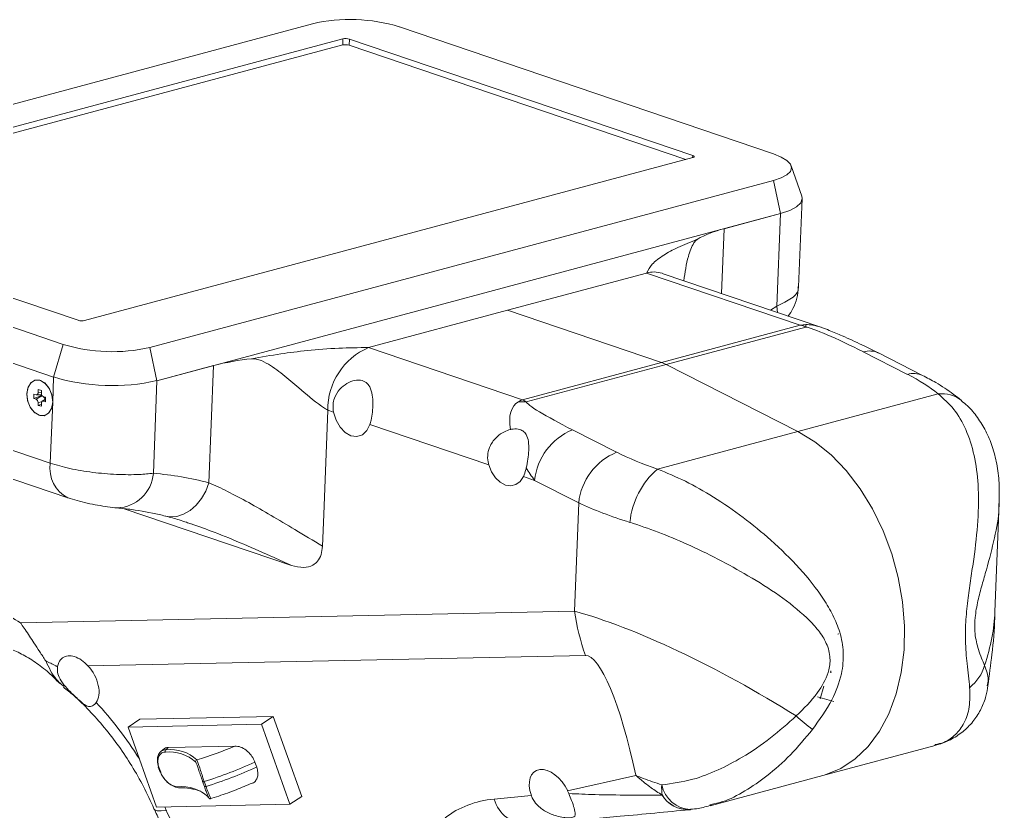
# Paper-space layout 'Лист2' of a CAD drawing. Header units: millimetres. Extents: x 17 to 391, y 20 to 263.
# Drawn here: x 271.5 to 378.7, y 161.3 to 247.9 of the extents above; entities that cross this region are included whole.
import ezdxf

# ---------------------------------------------------------------- set-up
doc = ezdxf.new("R2010")
doc.units = ezdxf.units.MM

psp = doc.layouts.new('Лист2')

# ---------------------------------------------------------------- linework, layer by layer
at = {"color": 7, "linetype": 'Continuous', "lineweight": 15}
for p, q in [((303.55, 247.43), (235.32, 229.15)), ((354.01, 233.2), (313.06, 247.1)), ((306.89, 245.79), (240.35, 227.96)), ((306.86, 245.12), (306.89, 245.79)), ((307.59, 245.76), (307.57, 245.1)), ((345.16, 233.02), (307.59, 245.76)), ((241.08, 227.5), (306.86, 245.12)), ((307.57, 245.1), (344.4, 232.6)), ((278.62, 214.97), (345.16, 232.8)), ((357.08, 228.57), (355.94, 231.9)), ((285.77, 212.03), (354.01, 230.31)), ((354.01, 230.31), (354.78, 226.68)), ((240.35, 227.75), (277.91, 215)), ((356.75, 218.65), (357.12, 228.28)), ((235.31, 226.27), (276.26, 212.37)), ((286.54, 208.4), (354.78, 226.68)), ((348.59, 225.02), (354.78, 226.68)), ((354.78, 226.68), (354.38, 216.55)), ((234.28, 222.69), (275.23, 208.8)), ((324.9, 216.1), (340.1, 220.17)), ((356.93, 214.46), (340.1, 220.17)), ((359.18, 214.25), (341.8, 220.14)), ((309.69, 212.03), (324.89, 216.1)), ((341.73, 210.39), (324.89, 216.1)), ((341.73, 210.39), (356.93, 214.46)), ((357.53, 214.27), (342.24, 210.17)), ((276.26, 212.37), (275.23, 208.8)), ((285.77, 212.03), (286.54, 208.4)), ((326.52, 206.31), (309.69, 212.03)), ((368.65, 209.09), (363.82, 211.55)), ((370.3, 208.97), (365.47, 211.43)), ((341.73, 210.39), (326.52, 206.31)), ((326.95, 206.07), (342.24, 210.17)), ((356.66, 202.84), (342.24, 210.17)), ((235.84, 209.48), (276.8, 195.58)), ((286.54, 208.4), (292.73, 210.05)), ((292.73, 210.05), (292.23, 197.24)), ((275.23, 208.8), (275.13, 206.04)), ((286.54, 208.4), (286.15, 198.27)), ((252.13, 207.09), (274.87, 199.37)), ((273.33, 206.86), (273.08, 206.93)), ((273.08, 206.93), (273.08, 206.44)), ((273.89, 207.33), (273.54, 207.43)), ((273.54, 207.43), (273.54, 207.09)), ((273.89, 207), (273.89, 207.33)), ((356.66, 202.84), (372, 206.96)), ((273.85, 206.76), (273.08, 206.44)), ((273.08, 206.44), (273.33, 206.38)), ((273.96, 206.73), (273.33, 206.38)), ((273.36, 206.85), (273.92, 206.84)), ((273.54, 206.03), (273.54, 205.69)), ((273.89, 205.84), (273.54, 205.69)), ((273.85, 206.84), (273.85, 206.76)), ((273.85, 206.76), (273.96, 206.73)), ((273.89, 205.6), (273.89, 205.94)), ((273.96, 206.73), (273.99, 206.72)), ((274.35, 206.38), (273.99, 206.15)), ((274.35, 206.58), (274.1, 206.65)), ((274.1, 206.17), (274.35, 206.1)), ((274.35, 206.1), (274.35, 206.58)), ((275.13, 206.04), (274.87, 199.37)), ((273.54, 205.69), (273.89, 205.6)), ((305.23, 205.18), (304.78, 193.75)), ((305.23, 205.18), (305.85, 204.96)), ((309.84, 203.61), (322.84, 199.2)), ((336.83, 200.57), (332, 203.02)), ((356.66, 202.84), (341.31, 198.73)), ((326.63, 197.91), (327.85, 197.5)), ((327.85, 197.5), (332.68, 195.04)), ((282.96, 194.4), (301.27, 188.19)), ((332.22, 183.18), (332.68, 195.04)), ((378.23, 183.12), (378.7, 195.05)), ((304.78, 193.75), (304.65, 190.3)), ((332.22, 183.18), (271.61, 181.92)), ((361.14, 180.72), (361.03, 180.69)), ((278.98, 177.21), (333.42, 178.35)), ((275.6, 177.14), (275.66, 177.14)), ((360.23, 176.49), (360.28, 176.66)), ((360.34, 176.52), (360.23, 176.49)), ((359.5, 175), (359.1, 173.62)), ((358.8, 173.81), (360.61, 173.32)), ((299.27, 171.68), (284.68, 171.38)), ((297.98, 170.82), (299.27, 171.68)), ((302.38, 162.93), (299.27, 171.68)), ((283.38, 170.52), (284.68, 171.38)), ((297.98, 170.82), (283.38, 170.52)), ((283.38, 170.52), (286.49, 161.77)), ((301.08, 162.07), (297.98, 170.82)), ((287.8, 168.29), (295.07, 168.44)), ((359.38, 165.21), (371.7, 168.51)), ((287.22, 168.07), (286.92, 167.79)), ((297.45, 166.13), (297.26, 166.67)), ((286.69, 166.14), (286.88, 165.6)), ((286.76, 166.12), (286.95, 165.58)), ((338.93, 165.23), (331.47, 163.54)), ((347.05, 161.91), (359.38, 165.21)), ((291.54, 164.55), (291.54, 164.56)), ((291.54, 164.55), (291.73, 164.01)), ((291.72, 164.56), (291.91, 164.02)), ((327.5, 163.02), (323.43, 162.64)), ((331.61, 163.24), (331.47, 163.54)), ((341.81, 163.08), (341.81, 163.08)), ((286.49, 161.77), (301.08, 162.07)), ((301.08, 162.07), (302.38, 162.93)), ((347.02, 162), (347.17, 162.04)), ((344.79, 161.49), (344.81, 161.49))]:
    psp.add_line(p, q, dxfattribs=at)
at = {"color": 8, "linetype": 'Continuous', "lineweight": 15}
for p, q in [((345.15, 232.8), (345.16, 233.02)), ((348.59, 225.02), (348.31, 217.93)), ((353.68, 216.11), (354.38, 216.55)), ((354.38, 216.55), (354.45, 215.85)), ((273.89, 207.15), (273.54, 207.09)), ((273.94, 206.1), (273.54, 206.03)), ((274.35, 206.31), (274.1, 206.17))]:
    psp.add_line(p, q, dxfattribs=at)
at = {"color": 7, "linetype": 'Continuous', "lineweight": 15, "flags": 128}
for points in [[(345.16, 233.02), (345.22, 232.99), (345.27, 232.96), (345.3, 232.93), (345.31, 232.9), (345.3, 232.87), (345.27, 232.85), (345.22, 232.82), (345.16, 232.8)], [(354.01, 230.31), (354.84, 230.59), (355.46, 230.92), (355.85, 231.29), (355.98, 231.69), (355.85, 232.09), (355.47, 232.49), (354.85, 232.86), (354.01, 233.2)], [(354.78, 226.68), (355.77, 227.01), (356.51, 227.4), (356.97, 227.84), (357.12, 228.31), (357.08, 228.57)], [(354.78, 226.68), (355.77, 227.01), (356.51, 227.4), (356.97, 227.84), (357.12, 228.31), (357.08, 228.57)], [(275.13, 206.04), (274.99, 205.34), (274.66, 204.83), (274.19, 204.57), (273.64, 204.61), (273.11, 204.94), (272.66, 205.51), (272.38, 206.23), (272.3, 206.99), (272.44, 207.69), (272.77, 208.2), (273.24, 208.46), (273.79, 208.42), (274.32, 208.09), (274.77, 207.52), (275.05, 206.8), (275.13, 206.04)], [(272.3, 206.89), (272.41, 206.13), (272.71, 205.42), (273.17, 204.88), (273.71, 204.59), (274.26, 204.59), (274.71, 204.88), (275.02, 205.43), (275.13, 206.14), (275.02, 206.9), (274.71, 207.61), (274.26, 208.15), (273.71, 208.44), (273.17, 208.44), (272.71, 208.14), (272.41, 207.6), (272.3, 206.89)], [(273.54, 207.09), (273.53, 207.04), (273.52, 206.99), (273.5, 206.94), (273.48, 206.9), (273.44, 206.88), (273.41, 206.86), (273.37, 206.85), (273.33, 206.86)], [(273.89, 205.94), (273.9, 205.99), (273.91, 206.04), (273.93, 206.09), (273.95, 206.12), (273.99, 206.15), (274.02, 206.17), (274.06, 206.17), (274.1, 206.17)], [(309.84, 203.61), (309.51, 202.94), (309.02, 202.49), (308.42, 202.3), (307.77, 202.38), (307.14, 202.73), (306.57, 203.32), (306.13, 204.09), (305.85, 204.96)], [(359.38, 165.21), (359.65, 165.28), (361.36, 165.99), (362.94, 167.03), (364.36, 168.4), (365.59, 170.06), (366.62, 171.98), (367.42, 174.14), (367.98, 176.48), (368.28, 178.97), (368.33, 181.56), (368.12, 184.21), (367.65, 186.86), (366.94, 189.47), (366, 191.99), (364.84, 194.37), (363.48, 196.58), (361.96, 198.56), (360.29, 200.28), (358.51, 201.72), (356.66, 202.84)], [(359.38, 165.21), (359.65, 165.28), (361.36, 165.99), (362.94, 167.03), (364.36, 168.4), (365.59, 170.06), (366.62, 171.98), (367.42, 174.14), (367.98, 176.48), (368.28, 178.97), (368.33, 181.56), (368.12, 184.21), (367.65, 186.86), (366.94, 189.47), (366, 191.99), (364.84, 194.37), (363.48, 196.58), (361.96, 198.56), (360.29, 200.28), (358.51, 201.72), (356.66, 202.84)], [(326.63, 197.91), (326.27, 197.38), (325.8, 197.03), (325.25, 196.9), (324.67, 196.98), (324.1, 197.29), (323.58, 197.79), (323.15, 198.44), (322.84, 199.2)], [(286.69, 166.14), (286.69, 166.15), (286.69, 166.16), (286.7, 166.17), (286.71, 166.18)]]:
    psp.add_lwpolyline(points, dxfattribs=at)
at = {"color": 8, "linetype": 'Continuous', "lineweight": 15, "flags": 128}
for points in [[(287.48, 193.59), (287.98, 193.51), (288.72, 193.56), (289.46, 193.79), (290.18, 194.21), (290.84, 194.78), (291.41, 195.5), (291.88, 196.33), (292.23, 197.24)], [(286.76, 166.12), (286.74, 166.12), (286.72, 166.12), (286.7, 166.13), (286.69, 166.14), (286.69, 166.14)], [(286.95, 165.58), (286.93, 165.58), (286.91, 165.58), (286.9, 165.59), (286.89, 165.59), (286.88, 165.6)], [(291.72, 164.56), (291.68, 164.55), (291.65, 164.54), (291.62, 164.54), (291.59, 164.54), (291.57, 164.54), (291.55, 164.54), (291.54, 164.55), (291.54, 164.55)], [(291.91, 164.02), (291.88, 164.01), (291.84, 164), (291.81, 164), (291.78, 163.99), (291.76, 164), (291.74, 164), (291.73, 164.01), (291.73, 164.01)], [(286.21, 161.59), (286.3, 161.48), (286.57, 161.37), (287, 161.34), (287.57, 161.39)]]:
    psp.add_lwpolyline(points, dxfattribs=at)
at = {"color": 7, "linetype": 'Continuous', "lineweight": 15}
for centre, radius, start, end in [((307.66, 229.16), 18.74, 73.2624, 102.6719), ((307.19, 244.43), 1.39, 73.2624, 102.6719), ((307.17, 243.76), 1.39, 73.2624, 102.6719), ((351.35, 213.7), 11.65, 103.7244, 119.3419), ((340.9, 217.42), 2.87, 71.6501, 106.2385), ((278.32, 216.33), 1.39, 253.2624, 282.6719), ((353.8, 214.4), 3.73, 357.8643, 1.8768), ((281.66, 230.31), 18.74, 253.2624, 282.6719), ((312.6, 205.25), 7.37, 113.2092, 180.5991), ((299.73, 182.92), 28.02, 95.7831, 104.4618), ((340.46, 206.69), 3.91, 62.9675, 71.1612), ((281.65, 230.14), 22.28, 253.2624, 282.6719), ((274.25, 206.98), 0.355, 176.6365, 246.4081), ((273.18, 206.05), 0.355, 356.6365, 66.4081), ((273.67, 206.19), 0.64, 13.5506, 46.2864), ((326.33, 200.69), 5.41, 83.4027, 92.5316), ((334.55, 196.79), 6.73, 112.2286, 173.9733), ((339.38, 194.34), 6.73, 112.2286, 173.9733), ((347.05, 192.05), 8.81, 130.6842, 174.4176), ((282.77, 159.84), 38.58, 75.8065, 84.9777), ((262.33, 167.36), 17.26, 57.5063, 74.5767), ((357.84, 186.96), 25.89, 188.4003, 199.4401), ((372.56, 178.59), 4.73, 307.8778, 343.6742), ((386.61, 206.06), 45.68, 228.7211, 231.6329), ((278.91, 206.22), 41.09, 286.9611, 293.1565), ((287.67, 167.85), 0.23, 127.2385, 201.2715), ((287.94, 163.66), 4.13, 46.6475, 96.742), ((293.65, 161.91), 8.66, 132.5118, 134.9783), ((288.02, 163.87), 4.19, 46.6475, 96.742), ((290.97, 166.73), 0.2, 109.7464, 198.1722), ((277.62, 209.86), 47.44, 287.2877, 294.4489), ((277.81, 209.32), 47.44, 287.2877, 294.4489), ((347.14, 163.87), 5.38, 176.5721, 188.3902), ((289.29, 159.87), 4.13, 46.6475, 96.742), ((288.94, 164.01), 0.14, 191.8271, 298.4485), ((289.03, 156.62), 7.26, 71.5005, 90.2337), ((344.33, 166.45), 5, 275.5386, 276.8473)]:
    psp.add_arc(centre, radius, start, end, dxfattribs=at)
at = {"color": 8, "linetype": 'Continuous', "lineweight": 15}
for centre, radius, start, end in [((364.49, 209.39), 2.26, 64.3321, 107.2124), ((369.32, 206.93), 2.26, 64.3611, 107.2113), ((372.43, 203.54), 3.44, 51.299, 97.0845), ((278.51, 198.84), 3.68, 171.7528, 242.3482), ((282.02, 198.62), 4.14, 272.107, 355.095), ((345.1, 164.89), 3.41, 191.8603, 267.0819), ((344.66, 164.8), 3.33, 211.0369, 272.467), ((344.66, 164.8), 3.32, 210.9881, 272.5229), ((327.14, 163.66), 3.84, 195.3909, 269.8415)]:
    psp.add_arc(centre, radius, start, end, dxfattribs=at)
at = {"color": 7, "linetype": 'Continuous', "lineweight": 15}
for centre, major_axis, ratio, start_param, end_param in [((356.71, 208.75), (2.64, 5.41), 0.774846, 0.395183, 0.517356), ((356.71, 208.75), (-2.32, 5.56), 0.78697, 5.628729, 5.750902), ((363.12, 211.36), (5.75, -2.88), 0.075778, 1.485547, 2.93417), ((354.51, 205.31), (19.89, -2.73), 0.381877, 0.551356, 0.833927), ((332.1, 198.63), (-6.26, 7.29), 0.420422, 6.206057, 6.899455), ((326.3, 200.6), (1.51, 5.82), 0.550738, 0.378746, 0.500919), ((326.3, 200.6), (-1.12, 5.91), 0.568062, 5.776404, 5.898577), ((332.71, 203.21), (5.75, -2.88), 0.075778, 3.178516, 4.627139), ((350.98, 204.36), (19.89, -2.73), 0.381877, 3.97552, 4.258091), ((332.1, 198.63), (-6.26, 7.29), 0.420422, 1.194811, 1.371495), ((350.36, 199.78), (24.9, -2.9), 0.366748, 3.96646, 4.249031), ((349.17, 169.03), (24.32, -13.95), 0.217027, 1.391636, 2.458163), ((336.22, 160.41), (-2.9, 17.93), 0.195308, 4.953352, 6.255773), ((271.15, 158.8), (-13.78, 21.72), 0.613511, 5.244362, 5.24723), ((277.91, 175.51), (-1.65, 2.61), 0.613511, 0.573988, 0.592646), ((277.91, 175.51), (-1.65, 2.61), 0.613511, 3.376177, 4.997692), ((329.57, 163.09), (-1.65, 2.61), 0.613511, 4.504496, 7.507997), ((332.58, 139.38), (-13.78, 21.72), 0.613511, 5.978615, 6.339943)]:
    psp.add_ellipse(centre, major_axis=major_axis, ratio=ratio, start_param=start_param, end_param=end_param, dxfattribs=at)
at = {"color": 8, "linetype": 'Continuous', "lineweight": 15}
for centre, major_axis, ratio, start_param, end_param in [((362.5, 206.78), (-6.26, 7.29), 0.420422, 5.660698, 5.96171), ((352.7, 169.98), (23.11, 20.86), 0.520886, 5.542914, 5.812947), ((271.15, 158.8), (-13.78, 21.72), 0.613511, 4.702479, 5.007646), ((271.15, 158.8), (-13.78, 21.72), 0.613511, 4.45295, 4.469801)]:
    psp.add_ellipse(centre, major_axis=major_axis, ratio=ratio, start_param=start_param, end_param=end_param, dxfattribs=at)
at = {"color": 7, "linetype": 'Continuous', "lineweight": 15}
for points, knots in [([(340.1, 220.17), (340.28, 220.5), (340.65, 221.18), (341.88, 222.11), (343.55, 223.02), (344.91, 223.56), (345.64, 223.86)], [0, 0, 0, 0, 0.235793, 0.494642, 0.728222, 1, 1, 1, 1]), ([(345.64, 223.86), (345.64, 223.85), (345.61, 223.83), (345.48, 223.74), (345.11, 223.23), (344.53, 221.71), (344.31, 220.24), (344.18, 219.33)], [0, 0, 0, 0, 0.006788, 0.033973, 0.143654, 0.474667, 1, 1, 1, 1]), ([(355.6, 215.46), (355.79, 215.72), (356.2, 216.33), (356.61, 217.41), (356.7, 218.23), (356.74, 218.63)], [0, 0, 0, 0, 0.286555, 0.64747, 1, 1, 1, 1]), ([(365.47, 211.43), (364.88, 211.72), (363.6, 212.36), (361.81, 213.19), (360.34, 213.82), (359.54, 214.11), (359.25, 214.21)], [0, 0, 0, 0, 0.308094, 0.662379, 0.879547, 1, 1, 1, 1]), ([(309.69, 212.03), (308.6, 212.01), (306.3, 211.98), (303.08, 211.72), (299.9, 211.33), (297.95, 210.98), (296.9, 210.8)], [0, 0, 0, 0, 0.235793, 0.494642, 0.728222, 1, 1, 1, 1]), ([(305.23, 205.18), (305.15, 205.22), (304.99, 205.31), (304.76, 205.46), (303.73, 206.18), (302.25, 207.44), (300.33, 209.11), (298.8, 210.22), (297.67, 210.75), (297.12, 210.81), (296.95, 210.8), (296.91, 210.8), (296.9, 210.8)], [0, 0, 0, 0, 0.025432, 0.050851, 0.077132, 0.378392, 0.601674, 0.824141, 0.947977, 0.98766, 0.997533, 1, 1, 1, 1]), ([(309.84, 203.61), (309.89, 203.76), (310.01, 204.18), (310.13, 204.97), (310.18, 205.93), (310.12, 206.89), (309.89, 207.69), (309.46, 208.25), (308.87, 208.48), (308.12, 208.45), (307.3, 208.13), (306.48, 207.48), (305.97, 206.65), (305.76, 205.77), (305.82, 205.25), (305.85, 204.96)], [0, 0, 0, 0, 0.04506, 0.122561, 0.199973, 0.285368, 0.382287, 0.455055, 0.528283, 0.592291, 0.679994, 0.769251, 0.868839, 0.927649, 1, 1, 1, 1]), ([(374.58, 206.23), (374.28, 206.46), (373.41, 207.16), (371.99, 208.08), (370.79, 208.72), (370.3, 208.97)], [0, 0, 0, 0, 0.237251, 0.691771, 1, 1, 1, 1]), ([(375.46, 174.86), (375.37, 175.68), (375.19, 177.15), (374.96, 179.73), (375.02, 182.24), (375.27, 184.57), (375.59, 186.8), (376.03, 189.65), (376.42, 193.13), (376.47, 196.92), (376.02, 200.28), (375.13, 203.06), (373.82, 205.37), (372.61, 206.43), (372, 206.96)], [0, 0, 0, 0, 0.097464, 0.174082, 0.234426, 0.293908, 0.347868, 0.401927, 0.513418, 0.624972, 0.72262, 0.820179, 0.91013, 1, 1, 1, 1]), ([(378.69, 194.97), (378.7, 195.72), (378.73, 197.2), (378.47, 199.27), (377.98, 201.18), (377.27, 202.89), (376.35, 204.38), (375.45, 205.49), (374.78, 206.02), (374.56, 206.2)], [0, 0, 0, 0, 0.177595, 0.349641, 0.507025, 0.65633, 0.797938, 0.932513, 1, 1, 1, 1]), ([(325.22, 203.06), (325, 202.99), (324.47, 202.83), (323.66, 202.26), (323.01, 201.42), (322.7, 200.44), (322.71, 199.7), (322.81, 199.3), (322.84, 199.2)], [0, 0, 0, 0, 0.146467, 0.345714, 0.585627, 0.761156, 0.93852, 1, 1, 1, 1]), ([(326.95, 198.86), (327.01, 199.18), (327.15, 199.82), (327.24, 200.83), (327.21, 201.75), (327.01, 202.47), (326.62, 202.93), (326.04, 203.15), (325.54, 203.13), (325.25, 203.07), (325.22, 203.06)], [0, 0, 0, 0, 0.149272, 0.297796, 0.466795, 0.625089, 0.738117, 0.851715, 0.980036, 1, 1, 1, 1]), ([(274.87, 199.37), (275.55, 199.17), (276.91, 198.77), (279.5, 198.34), (282.15, 198.12), (284.48, 198.1), (285.65, 198.22), (286.15, 198.27)], [0, 0, 0, 0, 0.210022, 0.419029, 0.628425, 0.840913, 1, 1, 1, 1]), ([(326.63, 197.91), (326.73, 198.16), (326.85, 198.45), (326.93, 198.8), (326.95, 198.86)], [0, 0, 0, 0, 0.820853, 1, 1, 1, 1]), ([(358.26, 170.25), (359.02, 171.3), (360.38, 173.19), (361.5, 176.13), (361.73, 178.68), (361.33, 180.84), (360.53, 182.76), (359.14, 185.13), (356.93, 187.91), (353.89, 190.87), (350.7, 193.49), (347.53, 195.66), (344.36, 197.48), (342.32, 198.31), (341.31, 198.73)], [0, 0, 0, 0, 0.097464, 0.174082, 0.234426, 0.293908, 0.347868, 0.401927, 0.513418, 0.624972, 0.72262, 0.820179, 0.91013, 1, 1, 1, 1]), ([(292.23, 197.24), (292.89, 196.94), (294.23, 196.33), (296.54, 195.1), (299.02, 193.68), (301.72, 192.06), (303.64, 190.91), (304.65, 190.3)], [0, 0, 0, 0, 0.191881, 0.38906, 0.582406, 0.780304, 1, 1, 1, 1]), ([(276.81, 195.58), (277.13, 195.48), (277.78, 195.27), (278.9, 195), (280.05, 194.77), (281.17, 194.6), (281.85, 194.5), (282.17, 194.49), (282.18, 194.49)], [0, 0, 0, 0, 0.1972263, 0.3938747, 0.5951819, 0.7923789, 0.9966915, 1, 1, 1, 1]), ([(282.18, 194.49), (282.71, 194.43), (284.27, 194.27), (286.03, 193.95), (287.24, 193.65), (287.47, 193.59)], [0, 0, 0, 0, 0.296425, 0.867191, 1, 1, 1, 1]), ([(287.5, 193.58), (287.74, 193.52), (288.42, 193.34), (289.37, 193.06), (290.09, 192.8), (290.25, 192.75)], [0, 0, 0, 0, 0.304242, 0.851646, 1, 1, 1, 1]), ([(338.28, 192.91), (339.3, 192.57), (341.35, 191.89), (344.62, 190.51), (347.94, 188.91), (351.36, 187.02), (354.68, 184.94), (357.17, 182.97), (358.81, 181.27), (359.75, 179.9), (360.26, 178.36), (360.16, 177.15), (359.77, 175.79), (358.73, 173.93), (357.31, 172.54), (356.48, 171.74)], [0, 0, 0, 0, 0.0957238, 0.1915361, 0.2956956, 0.3999423, 0.5157626, 0.6314581, 0.6829022, 0.7341312, 0.7853711, 0.8276001, 0.8359641, 0.904514, 1, 1, 1, 1]), ([(304.65, 190.3), (304.62, 189.98), (304.55, 189.34), (304.15, 188.63), (303.5, 188.11), (302.52, 187.87), (301.71, 188.08), (301.27, 188.19)], [0, 0, 0, 0, 0.1592843, 0.3193384, 0.4661657, 0.7032695, 1, 1, 1, 1]), ([(377.45, 175.02), (377.61, 176.17), (377.94, 178.64), (378.19, 181.32), (378.21, 182.85), (378.21, 183.04)], [0, 0, 0, 0, 0.430396, 0.928445, 1, 1, 1, 1]), ([(271.61, 181.92), (271.62, 181.91), (271.65, 181.86), (271.82, 181.61), (272.14, 181.15), (272.6, 180.46), (273.13, 179.65), (273.72, 178.75), (274.15, 178.09), (274.37, 177.76)], [0, 0, 0, 0, 0.010854, 0.034557, 0.186633, 0.3606, 0.535084, 0.766987, 1, 1, 1, 1]), ([(269.61, 179.34), (269.83, 179.28), (270.51, 179.08), (271.71, 178.56), (273.2, 177.66), (274.62, 176.58), (275.5, 175.69), (275.9, 175.28)], [0, 0, 0, 0, 0.111503, 0.350748, 0.583337, 0.811503, 1, 1, 1, 1]), ([(278.98, 177.21), (278.75, 177.44), (278.28, 177.89), (277.52, 178.27), (276.79, 178.35), (276.18, 178.12), (275.8, 177.67), (275.7, 177.29), (275.66, 177.14)], [0, 0, 0, 0, 0.179167, 0.35842, 0.535927, 0.712793, 0.889761, 1, 1, 1, 1]), ([(275.6, 177.14), (275.59, 177.15), (275.54, 177.17), (275.13, 177.38), (274.73, 177.58), (274.37, 177.76)], [0, 0, 0, 0, 0.025362, 0.10826, 1, 1, 1, 1]), ([(274.37, 177.76), (274.72, 177.02), (275.27, 175.85), (276.07, 175.21), (276.37, 174.97)], [0, 0, 0, 0, 0.630816, 1, 1, 1, 1]), ([(275.65, 177.1), (275.64, 176.85), (275.63, 176.34), (276.04, 175.53), (276.64, 174.78), (277.32, 174.12), (277.9, 173.57), (278.4, 173.12), (278.84, 172.81), (279.28, 172.72), (279.64, 172.89), (279.84, 173.14), (279.89, 173.21)], [0, 0, 0, 0, 0.110711, 0.220642, 0.35229, 0.457339, 0.539196, 0.621251, 0.723131, 0.827417, 0.951281, 1, 1, 1, 1]), ([(276.3, 174.89), (276.67, 174.6), (277.64, 173.82), (279.15, 172.33), (280.82, 170.47), (282.38, 168.43), (283.81, 166.27), (285.12, 163.98), (285.84, 162.4), (286.21, 161.59)], [0, 0, 0, 0, 0.089934, 0.237232, 0.386169, 0.536527, 0.688003, 0.840234, 1, 1, 1, 1]), ([(371.61, 168.52), (371.78, 168.55), (372.44, 168.69), (373.58, 169.21), (374.88, 170.08), (375.96, 171.22), (376.76, 172.51), (377.27, 173.81), (377.4, 174.66), (377.45, 175.04)], [0, 0, 0, 0, 0.058895, 0.216628, 0.388452, 0.5528, 0.713289, 0.87238, 1, 1, 1, 1]), ([(356.48, 171.74), (355.56, 170.91), (353.68, 169.24), (350.78, 167.26), (347.92, 165.76), (344.91, 164.61), (342.89, 164.34), (341.77, 164.19)], [0, 0, 0, 0, 0.205494, 0.416894, 0.59208, 0.771973, 1, 1, 1, 1]), ([(295.07, 168.44), (295.27, 168.42), (295.67, 168.38), (296.31, 168.02), (296.83, 167.49), (297.13, 167.01), (297.23, 166.74), (297.26, 166.67)], [0, 0, 0, 0, 0.250134, 0.501068, 0.72944, 0.933345, 1, 1, 1, 1]), ([(286.71, 166.18), (286.66, 166.38), (286.55, 166.78), (286.61, 167.33), (286.82, 167.75), (287.15, 167.99), (287.41, 168.02), (287.53, 168.03)], [0, 0, 0, 0, 0.2062366, 0.4122566, 0.6186871, 0.8282281, 1, 1, 1, 1]), ([(287.46, 167.77), (287.35, 167.76), (287.12, 167.74), (286.84, 167.52), (286.66, 167.15), (286.61, 166.66), (286.71, 166.3), (286.76, 166.12)], [0, 0, 0, 0, 0.17184, 0.380961, 0.587053, 0.793213, 1, 1, 1, 1]), ([(287.23, 168.06), (287.3, 168.12), (287.46, 168.26), (287.68, 168.28), (287.8, 168.29)], [0, 0, 0, 0, 0.479496, 1, 1, 1, 1]), ([(291.54, 164.56), (291.49, 164.68), (291.39, 164.99), (291.21, 165.5), (291.04, 166.03), (290.89, 166.46), (290.81, 166.6), (290.78, 166.67)], [0, 0, 0, 0, 0.140266, 0.353674, 0.567644, 0.784224, 1, 1, 1, 1]), ([(290.9, 166.92), (290.94, 166.84), (291.01, 166.68), (291.17, 166.2), (291.36, 165.61), (291.55, 165.03), (291.67, 164.69), (291.72, 164.56)], [0, 0, 0, 0, 0.216722, 0.434044, 0.647978, 0.860538, 1, 1, 1, 1]), ([(288.84, 163.92), (288.72, 163.93), (288.43, 163.97), (287.92, 164.26), (287.42, 164.72), (287.08, 165.21), (286.95, 165.53), (286.9, 165.64)], [0, 0, 0, 0, 0.165444, 0.411545, 0.645667, 0.87146, 1, 1, 1, 1]), ([(286.95, 165.58), (286.99, 165.48), (287.11, 165.19), (287.41, 164.75), (287.85, 164.33), (288.36, 164.04), (288.65, 164), (288.8, 163.98)], [0, 0, 0, 0, 0.119486, 0.329127, 0.545951, 0.773562, 1, 1, 1, 1]), ([(297.45, 166.13), (297.5, 165.94), (297.61, 165.56), (297.56, 165.05), (297.36, 164.65), (297.14, 164.42), (296.98, 164.39), (296.97, 164.39)], [0, 0, 0, 0, 0.2364272, 0.4725725, 0.7164181, 0.9806739, 1, 1, 1, 1]), ([(341.77, 164.19), (341.08, 164.42), (340.19, 164.71), (339.31, 165.07), (339.05, 165.18), (338.97, 165.22), (338.94, 165.23), (338.93, 165.23)], [0, 0, 0, 0, 0.696879, 0.905376, 0.970495, 0.991687, 1, 1, 1, 1]), ([(338.93, 165.23), (338.94, 165.23), (338.95, 165.22), (338.96, 165.21), (338.99, 165.19), (339.02, 165.15), (339.08, 165.1), (339.17, 165.02), (339.33, 164.89), (339.59, 164.67), (340.02, 164.32), (340.76, 163.76), (341.41, 163.34), (341.81, 163.08)], [0, 0, 0, 0, 0.00708, 0.009555, 0.019549, 0.031883, 0.052, 0.08482, 0.138387, 0.225902, 0.369212, 0.605252, 1, 1, 1, 1]), ([(292.28, 162.65), (292.62, 162.76), (293.6, 163.06), (295.19, 163.63), (296.39, 164.14), (296.97, 164.38)], [0, 0, 0, 0, 0.212693, 0.617291, 1, 1, 1, 1]), ([(292.16, 162.87), (292.16, 162.87), (292.16, 162.89), (292.07, 163.1), (291.92, 163.49), (291.79, 163.84), (291.73, 164.02)], [0, 0, 0, 0, 0.055744, 0.369047, 0.684071, 1, 1, 1, 1]), ([(327.5, 163.02), (327.53, 162.94), (327.68, 162.58), (328.15, 161.92), (329.06, 161.22), (330.11, 160.81), (330.98, 160.63), (331.56, 160.58), (331.95, 160.61), (332.22, 160.7), (332.3, 160.83), (332.31, 160.95), (332.31, 160.96)], [0, 0, 0, 0, 0.037761, 0.168342, 0.3421, 0.518723, 0.635114, 0.718664, 0.788565, 0.858304, 0.979332, 1, 1, 1, 1]), ([(341.81, 163.08), (339.35, 163.07), (335.93, 163.06), (332.56, 163.2), (331.61, 163.24)], [0, 0, 0, 0, 0.7159773, 1, 1, 1, 1]), ([(332.31, 160.96), (332.29, 161.17), (332.24, 161.54), (331.95, 162.37), (331.71, 162.98), (331.61, 163.24)], [0, 0, 0, 0, 0.421301, 0.749818, 1, 1, 1, 1]), ([(292.14, 162.85), (292.15, 162.83), (292.17, 162.8), (292.19, 162.77), (292.22, 162.74), (292.27, 162.7), (292.33, 162.68), (292.39, 162.68), (292.41, 162.69), (292.42, 162.69)], [0, 0, 0, 0, 0.183044, 0.494422, 0.676041, 0.765142, 0.864412, 0.974965, 1, 1, 1, 1]), ([(344.92, 161.52), (345.21, 161.55), (345.97, 161.61), (346.72, 161.84), (347.19, 161.97)], [0, 0, 0, 0, 0.373982, 1, 1, 1, 1]), ([(286.23, 161.59), (286.44, 161.11), (286.94, 159.97), (287.98, 158.23), (289.24, 156.51), (290.24, 155.3), (290.84, 154.79), (290.95, 154.7)], [0, 0, 0, 0, 0.188968, 0.446149, 0.713845, 0.950432, 1, 1, 1, 1]), ([(291.13, 156.16), (290.57, 156.77), (289.18, 158.28), (288.09, 160.19), (287.59, 161.35), (287.57, 161.39)], [0, 0, 0, 0, 0.394773, 0.976261, 1, 1, 1, 1]), ([(334.22, 160.48), (335.22, 160.57), (338.69, 160.88), (342.26, 161.23), (344.8, 161.48)], [0, 0, 0, 0, 0.289149, 1, 1, 1, 1])]:
    psp.add_open_spline(points, degree=3, knots=knots, dxfattribs=at)
at = {"color": 8, "linetype": 'Continuous', "lineweight": 15}
for points, knots in [([(354.38, 216.55), (354.96, 216.83), (356.11, 217.4), (356.8, 218.17), (356.68, 218.58), (356.66, 218.65)], [0, 0, 0, 0, 0.446039, 0.895836, 1, 1, 1, 1]), ([(378.66, 194.97), (378.66, 194.79), (378.68, 193.62), (378.21, 191.23), (377.5, 188.41), (376.81, 186.09), (376.35, 184.34), (376.03, 182.59), (376, 181.4), (376.1, 180.17), (376.48, 178.69), (376.87, 177.78), (377.1, 177.26)], [0, 0, 0, 0, 0.034426, 0.220796, 0.406966, 0.489747, 0.572181, 0.654633, 0.722585, 0.736044, 0.84635, 1, 1, 1, 1]), ([(301.27, 188.19), (300.63, 188.48), (298.86, 189.28), (296, 190.54), (292.92, 191.81), (291.11, 192.45), (290.28, 192.74)], [0, 0, 0, 0, 0.165042, 0.45361, 0.750392, 1, 1, 1, 1]), ([(377.1, 177.26), (377.29, 176.72), (377.58, 175.89), (377.44, 175.25), (377.39, 175.03)], [0, 0, 0, 0, 0.655438, 1, 1, 1, 1]), ([(371.67, 168.61), (372.01, 168.67), (372.92, 168.85), (373.97, 169.68), (374.94, 170.95), (375.52, 172.69), (375.48, 174.13), (375.46, 174.86)], [0, 0, 0, 0, 0.116127, 0.318251, 0.525849, 0.759531, 1, 1, 1, 1]), ([(347.17, 162.04), (347.59, 162.13), (348.83, 162.4), (350.9, 163.5), (353.4, 165.18), (355.91, 167.44), (357.47, 169.3), (358.26, 170.25)], [0, 0, 0, 0, 0.105235, 0.30985, 0.520006, 0.756568, 1, 1, 1, 1]), ([(291.91, 164.02), (291.98, 163.82), (292.12, 163.43), (292.3, 163), (292.41, 162.73), (292.41, 162.71), (292.41, 162.71)], [0, 0, 0, 0, 0.262412, 0.524791, 0.786783, 1, 1, 1, 1]), ([(292.12, 162.88), (292.14, 162.85), (292.18, 162.79), (292.17, 162.84), (292.16, 162.87)], [0, 0, 0, 0, 0.461998, 1, 1, 1, 1])]:
    psp.add_open_spline(points, degree=3, knots=knots, dxfattribs=at)

doc.saveas('drawing.dxf')
